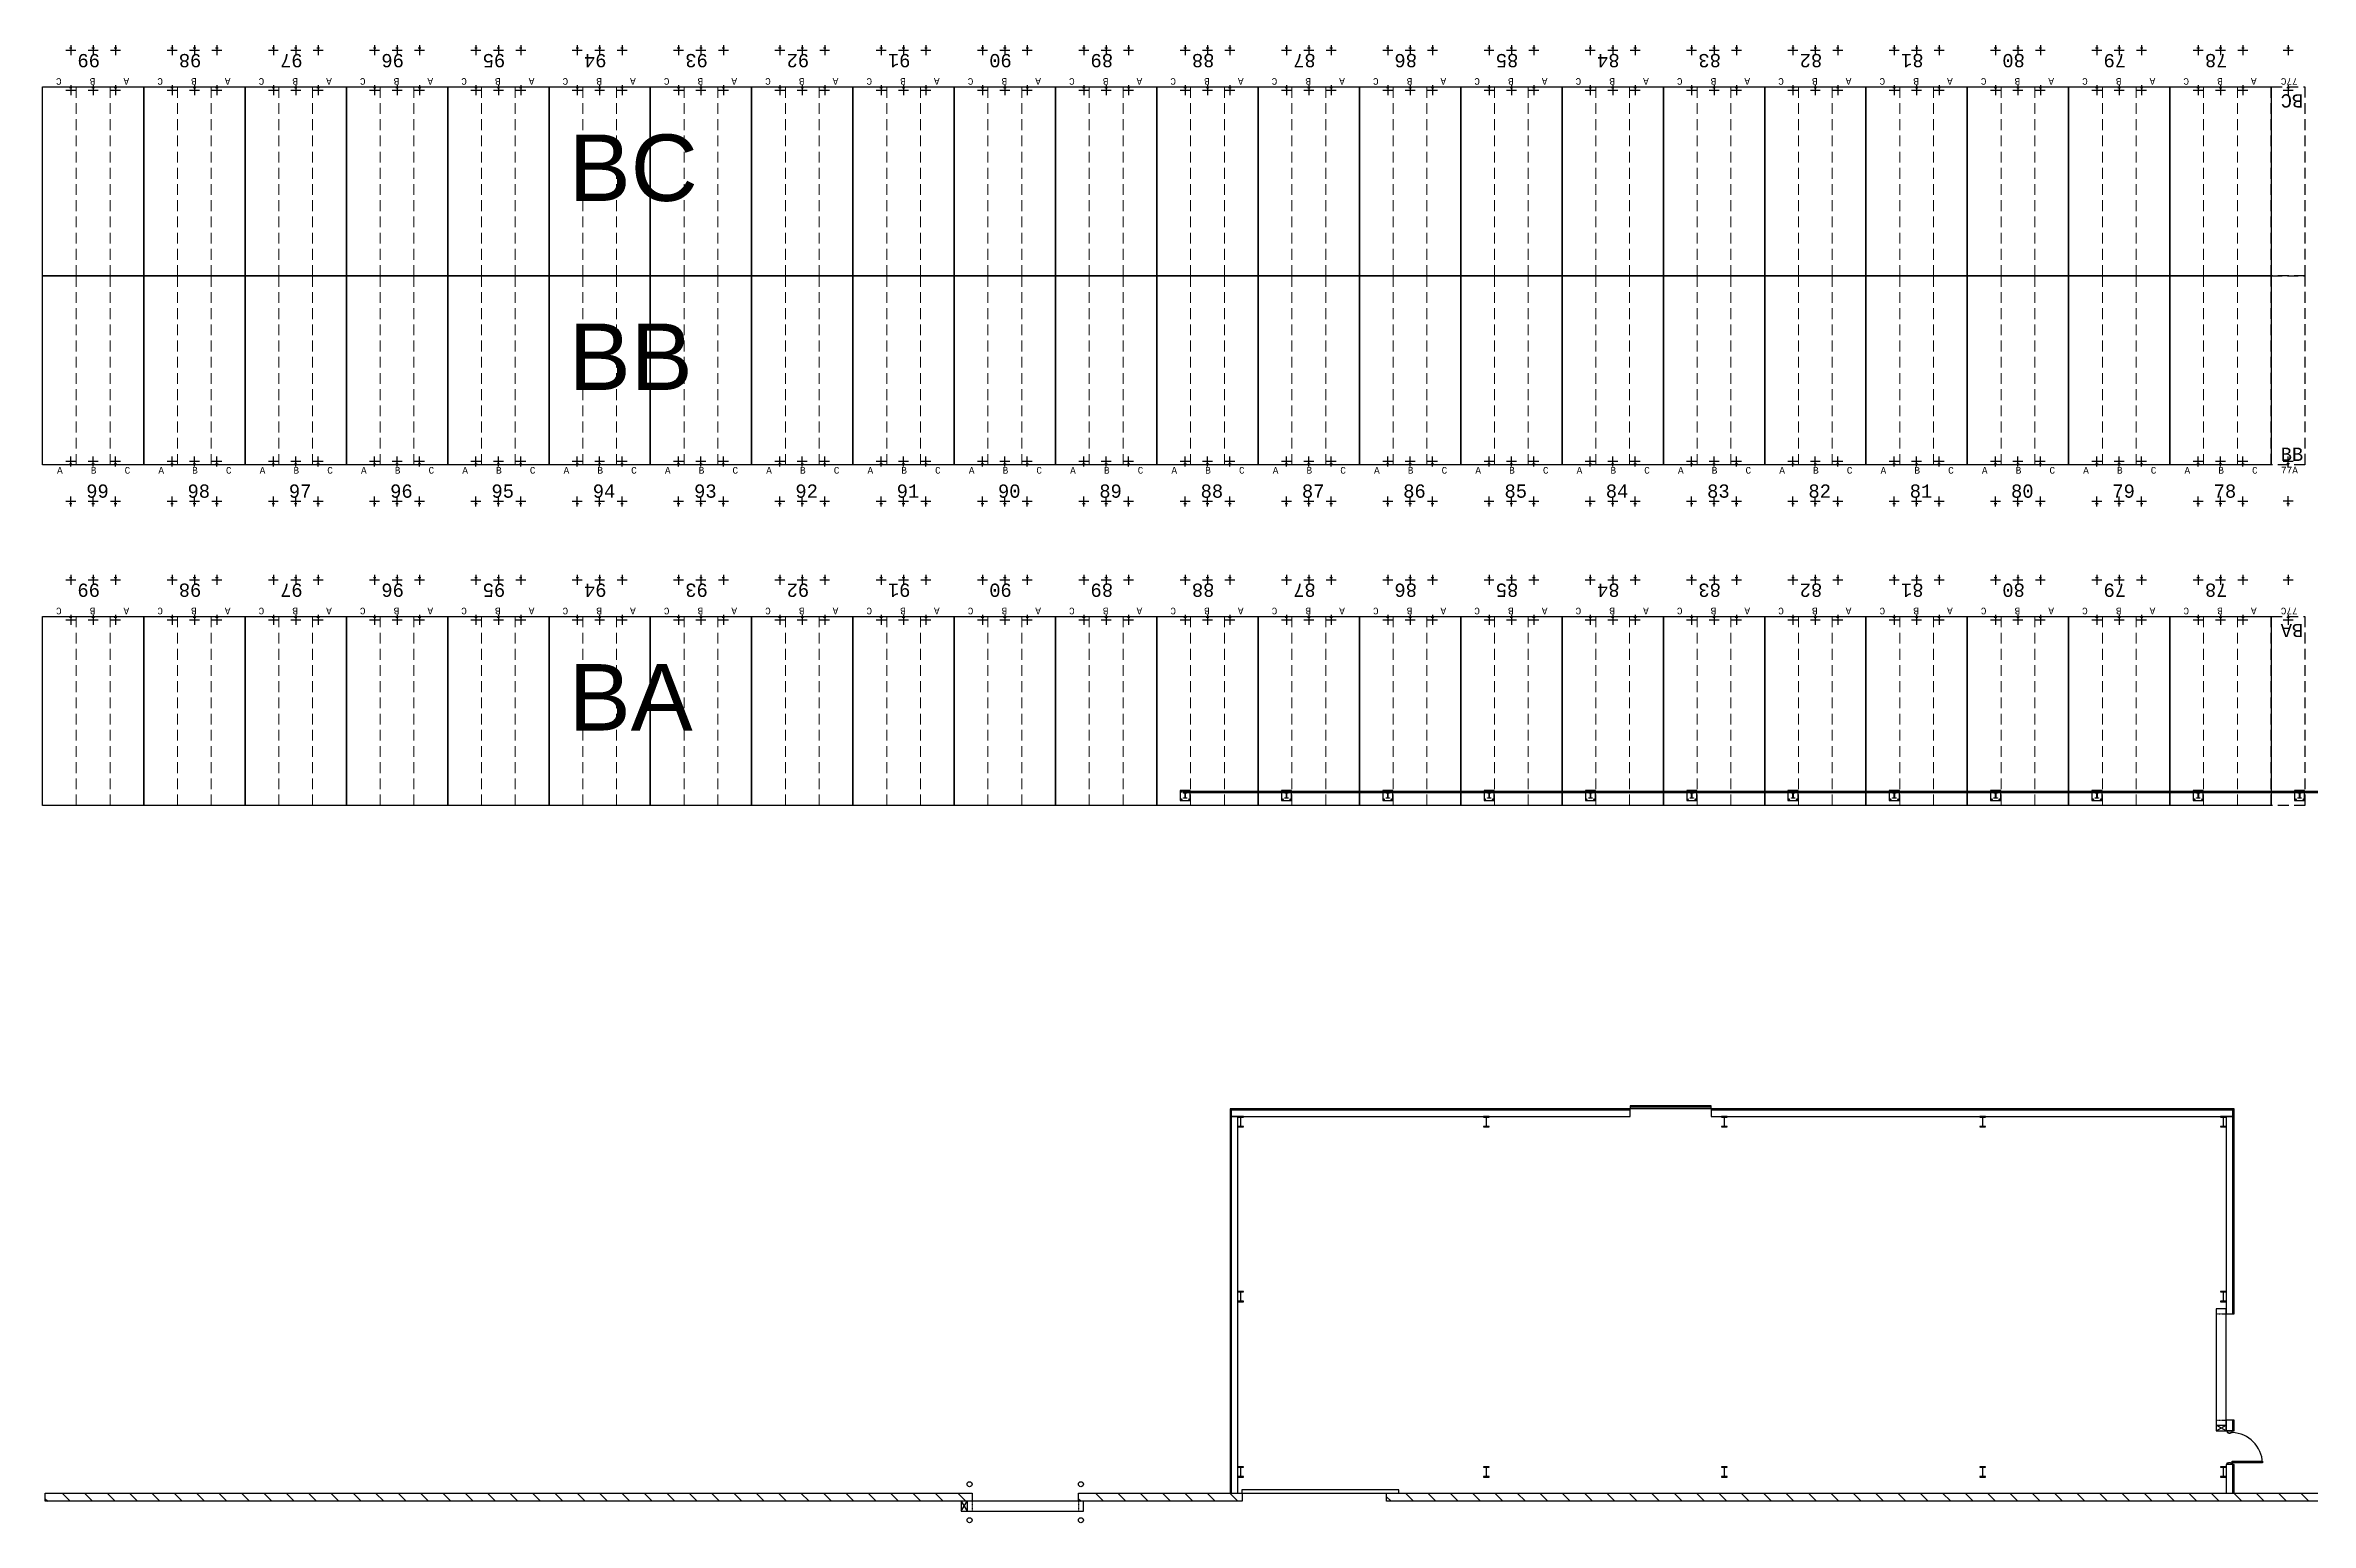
# Model space of a CAD drawing. Header units: inches. Extents: x -233729 to 737493, y -275239 to 196021.
# Drawn here: x 113867 to 182026, y -73331 to -28866 of the extents above; entities that cross this region are included whole.
import ezdxf

# ---------------------------------------------------------------- set-up
doc = ezdxf.new("R2010")
doc.units = ezdxf.units.IN
doc.header["$MEASUREMENT"] = 0
doc.linetypes.add('DASHED', pattern=[0.75, 0.5, -0.25])
for name, color, linetype in [('_FL_FAC_COLUMNS MAIN', 1, 'Continuous'), ('_FL_FAC_SAFETY', 2, 'Continuous'), ('_FL_FAC_WALLS', 252, 'Continuous'), ('Bin location transponder', 250, 'Continuous'), ('WF_numbers', 6, 'Continuous')]:
    doc.layers.add(name, color=color, linetype=linetype)
for name, color, linetype, lineweight in [('WF buffer', 1, 'DASHED', 30), ('WF transponder', 3, 'Continuous', 30), ('WF_bay', 5, 'Continuous', 30), ('WF_sketch_stock_areas', 30, 'Continuous', 30), ('WF_text', 252, 'Continuous', 30)]:
    doc.layers.add(name, color=color, linetype=linetype, lineweight=lineweight)
doc.styles.add('WF_txt', font='consola.ttf')
doc.styles.add('WF_txt_notes', font='arial.ttf')
pattern_1 = [(135, (830121.3684155941, -942425.7747630477), (-336.7596045400931, -336.7596045400933), [])]

# ---------------------------------------------------------------- blocks, each defined once
blk = doc.blocks.new('*U155')
at = {"color": 0}
for points in [[(1164.737522074677, 895.8059546615999), (1164.737522074677, 845.0059546616001), (250.337522074678, 845.0059546616002), (250.337522074678, 895.8059546616004)], [(1215.537522074678, 895.8059546615999), (1164.737522074677, 895.8059546615999), (1164.737522074677, 946.6059546615998), (1317.137522074677, 946.6059546615998), (1317.137522074677, 895.8059546615999), (1279.037522074677, 895.8059546615999), (1279.037522074677, 879.9309546615999), (1215.537522074678, 879.9309546615999)], [(1215.537522074677, -18.59404533840009), (1164.737522074677, -18.59404533840007), (1164.737522074677, -69.39404533840003), (1317.137522074677, -69.39404533840009), (1317.137522074677, -18.59404533840013), (1279.037522074677, -18.59404533840011), (1279.037522074677, -2.719045338400121), (1215.537522074677, -2.719045338400091)]]:
    blk.add_lwpolyline(points, close=True, dxfattribs=at)
blk.add_arc((1201.09813806807, 932.1665706549907), 951.4556444309696, 182.1901360048656, 267.8098639951266, dxfattribs=at)
blk = doc.blocks.new('FL_Building')
at = {"transparency": 33554687}
h = blk.add_hatch(dxfattribs=at)
h.set_pattern_fill('ANSI31', color=253, scale=149.9999999999999, angle=90)
h.set_pattern_definition(pattern_1)
h.paths.add_polyline_path([(2000766.826811433, -156724.2638294697), (2028650.426912546, -156724.2826195955), (2028650.426912546, -156965.582619667), (2000766.826811433, -156965.5638295412)])
h = blk.add_hatch(dxfattribs=at)
h.set_pattern_fill('ANSI31', color=253, scale=149.9999999999999, angle=90)
h.set_pattern_definition([(135, (861204.9685167075, -942425.7745933534), (-336.7596045400931, -336.7596045400933), [])])
h.paths.add_polyline_path([(2031850.426912606, -156724.2636600137), (2036776.169638574, -156724.2824500799), (2036776.169638514, -156965.5824500322), (2031850.426912547, -156965.5636601448)])
h = blk.add_hatch(dxfattribs=at)
h.set_pattern_fill('ANSI31', color=253, scale=149.9999999999999, angle=90)
h.set_pattern_definition(pattern_1)
h.paths.add_polyline_path([(2041124.232412279, -156724.2638295889), (2075868.276811361, -156724.2638295889), (2075868.276811481, -156965.5638297796), (2041124.232412279, -156965.5638296008)])
at = {"color": 0, "linetype": 'DASHED', "ltscale": 0.5}
for p, q in [((2066084.551811337, -151322.070397973), (2066384.551811457, -151322.0703980923)), ((2066084.551811397, -154522.0703978538), (2066384.551811457, -154522.0703979135)), ((2028650.426912427, -156965.6014094949), (2028650.426912546, -157265.6014094949)), ((2031850.426912606, -156965.6014094353), (2031850.426912487, -157265.6014094949))]:
    blk.add_line(p, q, dxfattribs=at)
at = {"color": 0}
for p, q in [((2066084.551811397, -154847.070397973), (2066384.551811397, -154672.0703979731)), ((2066384.551811516, -154847.0703981519), (2066084.551811397, -154672.0703979731)), ((2028325.426912546, -156965.6014094949), (2028500.426912546, -157265.6014093757)), ((2028325.426912546, -157265.6014096737), (2028500.426912486, -156965.6014094949))]:
    blk.add_line(p, q, dxfattribs=at)
for points in [[(2036418.901811361, -156724.2638295889), (2036450.651811421, -156724.2638295889), (2036450.651811481, -145154.5638296008), (2036418.90181148, -145154.5638296604)], [(2036450.651811481, -145154.5638296008), (2036450.651811362, -145186.3138296008), (2048452.151811361, -145186.3138297796), (2048452.151811361, -145154.5638296008)], [(2048452.151811361, -145059.3138296008), (2048452.15181154, -145091.0638296008), (2050890.551811457, -145091.0638294816), (2050890.551811457, -145059.313829422)], [(2048452.15181154, -145091.0638296008), (2048452.151811361, -145141.8638296127), (2050890.551811457, -145141.8638294935), (2050890.551811457, -145091.0638294816)], [(2050890.551811457, -145154.5638296008), (2050890.551811397, -145186.3138296008), (2066587.751811385, -145186.3138296008), (2066587.751811385, -145154.5638296008)], [(2066619.501811385, -145154.5638295412), (2066587.751811385, -145154.5638296008), (2066587.751811385, -151322.0703980327), (2066619.501811445, -151322.070397973)], [(2036450.651811362, -145186.3138296008), (2036450.651811362, -145389.5138295293), (2048452.15181154, -145389.5138295293), (2048452.151811361, -145186.3138297796)], [(2036450.651811421, -156724.2638295889), (2036647.501811385, -156724.2638295889), (2036647.501811505, -145389.5138295889), (2036450.651811362, -145389.5138295293)], [(2050890.551811397, -145186.3138296008), (2050890.551811516, -145389.5138295889), (2066587.751811385, -145389.5138295293), (2066587.751811385, -145186.3138296008)], [(2066587.751811385, -145389.5138295293), (2066384.551811397, -145389.5138295889), (2066384.551811457, -151322.0703980923), (2066587.751811385, -151322.0703980327)], [(2066587.751811385, -154522.070397973), (2066384.551811457, -154522.0703979135), (2066384.551811338, -154847.2166260481), (2066587.751811504, -154847.2166259885)], [(2066619.501811385, -154522.070397973), (2066587.751811385, -154522.070397973), (2066587.751811504, -154847.2166259885), (2066619.501811385, -154847.2166261077)], [(2066587.751811385, -155863.2166260481), (2066384.551811397, -155863.2166261077), (2066384.551811338, -156724.2638295889), (2066587.751811504, -156724.2638295889)], [(2066619.501811385, -155863.2166259289), (2066587.751811385, -155863.2166260481), (2066587.751811504, -156724.2638295889), (2066619.501811385, -156724.2638295889)]]:
    blk.add_lwpolyline(points, close=True)
for points in [[(2066384.551811397, -154672.0703979731), (2066384.551811457, -151172.0703979134), (2066084.551811397, -151172.0703979731), (2066084.551811397, -154672.0703979731)], [(2000766.826811433, -156724.2638294697), (2028650.426912546, -156724.2826195955), (2028650.426912546, -156965.582619667), (2000766.826811433, -156965.5638295412)], [(2031850.426912606, -156724.2636600137), (2036776.169638574, -156724.2824500799), (2036776.169638514, -156965.5824500322), (2031850.426912547, -156965.5636601448)], [(2036766.228775501, -156716.5586413145), (2041488.193050146, -156716.5586411953), (2041488.193050087, -156616.5586412549), (2036766.228775501, -156616.5586413145)], [(2041124.232412279, -156724.2638295889), (2075868.276811361, -156724.2638295889), (2075868.276811481, -156965.5638297796), (2041124.232412279, -156965.5638296008)], [(2028500.426912546, -157265.6014093757), (2032000.426912427, -157265.6014094949), (2032000.426912606, -156965.6014094949), (2028500.426912486, -156965.6014094949)]]:
    blk.add_lwpolyline(points, close=True, dxfattribs=at)
for points in [[(2066084.551811397, -154672.0703979731), (2066084.551811397, -154847.070397973), (2066384.551811516, -154847.0703981519), (2066384.551811397, -154672.0703979731)], [(2028500.426912486, -156965.6014094949), (2028325.426912546, -156965.6014094949), (2028325.426912546, -157265.6014096737), (2028500.426912546, -157265.6014093757)]]:
    blk.add_lwpolyline(points, dxfattribs=at)
for centre in [(2028575.426912546, -156452.4014096856), (2031925.426912427, -156452.4014095068), (2028575.820257902, -157535.6014094949), (2031925.426912486, -157535.6014095545)]:
    blk.add_circle(centre, 74.99999999999996, dxfattribs=at)
at = {"layer": '_FL_FAC_COLUMNS MAIN'}
for p, q in [((2036818.951811373, -145389.5138295889), (2036647.501811505, -145389.5138295889)), ((2036647.501811505, -145389.5138295889), (2036647.501811385, -145402.5808263421)), ((2036647.501811385, -145402.5808263421), (2036716.012003064, -145402.5808262825)), ((2036716.012003005, -145687.5968328714), (2036647.501811505, -145687.5968328714)), ((2036647.501811505, -145687.5968328714), (2036647.501811445, -145700.6638295054)), ((2036647.501811445, -145700.6638295054), (2036818.951811433, -145700.663829565)), ((2036728.712002993, -145415.2808261514), (2036728.712002993, -145674.8968330026)), ((2036737.741619826, -145674.8968328833), (2036737.741619945, -145415.2808263302)), ((2036750.441619873, -145402.5808263421), (2036818.951811433, -145402.5808262825)), ((2036818.951811373, -145687.5968326926), (2036750.441619814, -145687.5968328714)), ((2036818.951811433, -145402.5808262825), (2036818.951811373, -145389.5138295889)), ((2036818.951811433, -145700.663829565), (2036818.951811373, -145687.5968326926)), ((2044210.351811409, -145389.5138297677), (2044038.901811362, -145389.5138295889)), ((2044038.901811362, -145389.5138295889), (2044038.901811362, -145402.5808262825)), ((2044038.901811362, -145402.5808262825), (2044107.412002981, -145402.5808263421)), ((2044107.41200304, -145687.5968327522), (2044038.901811362, -145687.5968328714)), ((2044038.901811362, -145687.5968328714), (2044038.901811362, -145700.6638296246)), ((2044038.901811362, -145700.6638296246), (2044210.351811409, -145700.663829565)), ((2044120.112002969, -145415.2808263302), (2044120.112002969, -145674.8968327045)), ((2044129.141619801, -145674.8968328833), (2044129.141619801, -145415.2808262706)), ((2044141.84161985, -145402.5808264613), (2044210.351811409, -145402.5808263421)), ((2044210.351811409, -145687.5968328714), (2044141.84161985, -145687.5968328714)), ((2044210.351811409, -145402.5808263421), (2044210.351811409, -145389.5138297677)), ((2044210.351811409, -145700.663829565), (2044210.351811409, -145687.5968328714)), ((2051373.151811361, -145389.5138295889), (2051201.701811373, -145389.5138296485)), ((2051201.701811373, -145389.5138296485), (2051201.701811373, -145402.5808263421)), ((2051201.701811373, -145402.5808263421), (2051270.212003112, -145402.5808262825)), ((2051270.212002993, -145687.5968328714), (2051201.701811373, -145687.5968328714)), ((2051201.701811373, -145687.5968328714), (2051201.701811552, -145700.663829565)), ((2051201.701811552, -145700.663829565), (2051373.151811361, -145700.663829565)), ((2051282.912002981, -145415.2808263302), (2051282.912002981, -145674.8968328833)), ((2051291.941619873, -145674.8968328833), (2051291.941619933, -145415.2808263302)), ((2051304.641619802, -145402.5808262825), (2051373.15181154, -145402.5808262825)), ((2051373.151811361, -145687.5968326926), (2051304.641619802, -145687.5968328714)), ((2051373.15181154, -145402.5808262825), (2051373.151811361, -145389.5138295889)), ((2051373.151811361, -145700.663829565), (2051373.151811361, -145687.5968326926)), ((2059145.551811516, -145389.5138294697), (2058974.101811409, -145389.5138295889)), ((2058974.101811409, -145389.5138295889), (2058974.101811409, -145402.5808262825)), ((2058974.101811409, -145402.5808262825), (2059042.612002969, -145402.5808263421)), ((2059042.612002969, -145687.5968328714), (2058974.101811469, -145687.596832931)), ((2058974.101811469, -145687.596832931), (2058974.101811409, -145700.663829565)), ((2058974.101811409, -145700.663829565), (2059145.551811397, -145700.6638296246)), ((2059055.312003017, -145415.2808263302), (2059055.312003017, -145674.8968328833)), ((2059064.341619849, -145674.8968328238), (2059064.34161979, -145415.2808263302)), ((2059077.041619778, -145402.5808261633), (2059145.551811397, -145402.5808262825)), ((2059145.551811457, -145687.5968328714), (2059077.041619778, -145687.5968326926)), ((2059145.551811397, -145402.5808262825), (2059145.551811516, -145389.5138294697)), ((2059145.551811397, -145700.6638296246), (2059145.551811457, -145687.5968328714)), ((2066384.551811397, -145389.5138295889), (2066213.101811409, -145389.5138295889)), ((2066213.101811409, -145389.5138295889), (2066213.101811409, -145402.5808263421)), ((2066213.101811409, -145402.5808263421), (2066281.612002969, -145402.5808261633)), ((2066281.612002969, -145687.5968328714), (2066213.101811528, -145687.5968328714)), ((2066213.101811528, -145687.5968328714), (2066213.101811409, -145700.6638294458)), ((2066213.101811409, -145700.6638294458), (2066384.551811457, -145700.6638296842)), ((2066294.312002957, -145415.2808263302), (2066294.312003017, -145674.8968328833)), ((2066303.341619849, -145674.8968328833), (2066303.34161979, -145415.2808263302)), ((2066316.041619778, -145402.5808262825), (2066384.551811457, -145402.5808262825)), ((2066384.551811457, -145687.5968326926), (2066316.041619778, -145687.5968328714)), ((2066384.551811457, -145402.5808262825), (2066384.551811397, -145389.5138295889)), ((2066384.551811457, -145700.6638296842), (2066384.551811457, -145687.5968326926)), ((2036818.951811433, -150647.3138296008), (2036647.501811385, -150647.313829422)), ((2036647.501811385, -150647.313829422), (2036647.501811385, -150660.3808262944)), ((2036647.501811385, -150660.3808262944), (2036716.012003005, -150660.380826354)), ((2036716.012002945, -150945.3968328833), (2036647.501811385, -150945.3968328237)), ((2036647.501811385, -150945.3968328237), (2036647.501811505, -150958.4638296366)), ((2036647.501811505, -150958.4638296366), (2036818.951811373, -150958.463829577)), ((2036728.712002993, -150673.0808263421), (2036728.712002993, -150932.6968328953)), ((2036737.741619885, -150932.6968327165), (2036737.741619826, -150673.0808262825)), ((2036750.441619873, -150660.3808262944), (2036818.951811373, -150660.3808262944)), ((2036818.951811433, -150945.3968328833), (2036750.441619873, -150945.3968329429)), ((2036818.951811373, -150660.3808262944), (2036818.951811433, -150647.3138296008)), ((2036818.951811373, -150958.463829577), (2036818.951811433, -150945.3968328833)), ((2066384.551811397, -150647.3138295412), (2066213.101811409, -150647.3138295412)), ((2066213.101811409, -150647.3138295412), (2066213.101811409, -150660.3808262944)), ((2066213.101811409, -150660.3808262944), (2066281.612002969, -150660.380826354)), ((2066281.612002969, -150945.3968328833), (2066213.101811528, -150945.3968329429)), ((2066213.101811528, -150945.3968329429), (2066213.101811409, -150958.463829577)), ((2066213.101811409, -150958.463829577), (2066384.551811457, -150958.4638296366)), ((2066294.312002957, -150673.0808262825), (2066294.312003017, -150932.6968328953)), ((2066303.34161979, -150932.6968328356), (2066303.341619849, -150673.0808262825)), ((2066316.041619778, -150660.3808262944), (2066384.551811457, -150660.3808262944)), ((2066384.551811457, -150945.3968328833), (2066316.041619778, -150945.3968328833)), ((2066384.551811457, -150660.3808262944), (2066384.551811397, -150647.3138295412)), ((2066384.551811457, -150958.4638296366), (2066384.551811457, -150945.3968328833)), ((2036818.951811373, -155924.1638296246), (2036647.501811385, -155924.163829565)), ((2036647.501811385, -155924.163829565), (2036647.501811505, -155937.2308263778)), ((2036647.501811505, -155937.2308263778), (2036716.012003064, -155937.2308263182)), ((2036728.712003052, -155949.9308263063), (2036728.712002993, -156209.5468326807)), ((2036737.741619826, -156209.5468329191), (2036737.741619945, -155949.9308261871)), ((2036750.441619814, -155937.2308263182), (2036818.951811433, -155937.2308263182)), ((2036818.951811433, -155937.2308263182), (2036818.951811373, -155924.1638296246)), ((2044210.351811409, -155924.163829565), (2044038.90181154, -155924.163829565)), ((2044038.90181154, -155924.163829565), (2044038.901811362, -155937.230826199)), ((2044038.901811362, -155937.230826199), (2044107.412002981, -155937.2308263182)), ((2044120.112002969, -155949.9308263659), (2044120.112002969, -156209.5468328595)), ((2044129.141619801, -156209.5468328595), (2044129.141619921, -155949.9308263063)), ((2044141.841619909, -155937.2308261395), (2044210.351811468, -155937.2308264971)), ((2044210.351811468, -155937.2308264971), (2044210.351811409, -155924.163829565)), ((2051373.151811361, -155924.1638296246), (2051201.701811433, -155924.163829565)), ((2051201.701811433, -155924.163829565), (2051201.701811373, -155937.2308263182)), ((2051201.701811373, -155937.2308263182), (2051270.212002993, -155937.2308263182)), ((2051282.91200304, -155949.9308263063), (2051282.912002981, -156209.5468328595)), ((2051291.941619873, -156209.5468329191), (2051291.941619873, -155949.9308261275)), ((2051304.641619802, -155937.2308263182), (2051373.151811361, -155937.2308263182)), ((2051373.151811361, -155937.2308263182), (2051373.151811361, -155924.1638296246)), ((2059145.551811516, -155924.163829565), (2058974.101811409, -155924.163829565)), ((2058974.101811409, -155924.163829565), (2058974.101811409, -155937.2308263182)), ((2058974.101811409, -155937.2308263182), (2059042.612002969, -155937.2308261395)), ((2059055.312002957, -155949.9308263063), (2059055.312003017, -156209.5468329191)), ((2059064.34161979, -156209.5468328595), (2059064.34161979, -155949.9308263063)), ((2059077.041619957, -155937.2308263182), (2059145.551811457, -155937.2308261395)), ((2059145.551811457, -155937.2308261395), (2059145.551811516, -155924.163829565)), ((2066384.551811397, -155924.1638296246), (2066213.101811528, -155924.163829565)), ((2066213.101811528, -155924.163829565), (2066213.101811409, -155937.2308263182)), ((2066213.101811409, -155937.2308263182), (2066281.612002969, -155937.2308263182)), ((2066294.312003017, -155949.9308263063), (2066294.312003017, -156209.5468327999)), ((2066303.34161979, -156209.5468329191), (2066303.341619849, -155949.9308261871)), ((2066316.041619778, -155937.2308263182), (2066384.551811457, -155937.2308263182)), ((2066384.551811457, -155937.2308263182), (2066384.551811397, -155924.1638296246)), ((2036716.012003005, -156222.2468328476), (2036647.501811385, -156222.2468328476)), ((2036647.501811385, -156222.2468328476), (2036647.501811385, -156235.3138296008)), ((2036647.501811385, -156235.3138296008), (2036818.951811373, -156235.313829422)), ((2036818.951811433, -156222.2468328476), (2036750.441619873, -156222.2468329072)), ((2036818.951811373, -156235.313829422), (2036818.951811433, -156222.2468328476)), ((2044107.41200304, -156222.2468328476), (2044038.901811421, -156222.2468328476)), ((2044038.901811421, -156222.2468328476), (2044038.901811362, -156235.3138295412)), ((2044038.901811362, -156235.3138295412), (2044210.351811409, -156235.3138296008)), ((2044210.351811409, -156222.246832788), (2044141.84161979, -156222.2468328476)), ((2044210.351811409, -156235.3138296008), (2044210.351811409, -156222.246832788)), ((2051270.212002993, -156222.2468328476), (2051201.701811373, -156222.2468329072)), ((2051201.701811373, -156222.2468329072), (2051201.701811433, -156235.3138296008)), ((2051201.701811433, -156235.3138296008), (2051373.151811361, -156235.313829422)), ((2051373.15181154, -156222.2468328476), (2051304.641619802, -156222.2468328476)), ((2051373.151811361, -156235.313829422), (2051373.15181154, -156222.2468328476)), ((2059042.612002969, -156222.2468329072), (2058974.101811409, -156222.2468328476)), ((2058974.101811409, -156222.2468328476), (2058974.101811409, -156235.313829422)), ((2058974.101811409, -156235.313829422), (2059145.551811397, -156235.3138296604)), ((2059145.551811397, -156222.2468328476), (2059077.041619778, -156222.2468328476)), ((2059145.551811397, -156235.3138296604), (2059145.551811397, -156222.2468328476)), ((2066281.612002969, -156222.2468328476), (2066213.101811409, -156222.2468329072)), ((2066213.101811409, -156222.2468329072), (2066213.101811409, -156235.3138296008)), ((2066213.101811409, -156235.3138296008), (2066384.551811457, -156235.313829422)), ((2066384.551811338, -156222.2468327284), (2066316.041619778, -156222.2468328476)), ((2066384.551811457, -156235.313829422), (2066384.551811338, -156222.2468327284))]:
    blk.add_line(p, q, dxfattribs=at)
for centre, start, end in [((2036716.012003005, -145415.2808263302), 0, 90), ((2036716.012002945, -145674.8968328833), 270, 0), ((2036750.441619814, -145415.2808263302), 90, 180), ((2036750.441619873, -145674.8968328238), 180, 270), ((2044107.41200304, -145415.2808262706), 0, 90), ((2044107.412002981, -145674.8968328833), 270, 0), ((2044141.84161979, -145415.2808263302), 90, 180), ((2044141.84161985, -145674.8968328833), 180, 270), ((2051270.212002993, -145415.2808263302), 0, 90), ((2051270.212002993, -145674.8968328833), 270, 0), ((2051304.641619802, -145415.2808263302), 90, 180), ((2051304.641619861, -145674.8968327641), 180, 270), ((2059042.612002969, -145415.2808263302), 0, 90), ((2059042.612002969, -145674.8968328238), 270, 0), ((2059077.041619778, -145415.2808262706), 90, 180), ((2059077.041619778, -145674.8968328238), 180, 270), ((2066281.612002969, -145415.2808263302), 0, 90), ((2066281.612002969, -145674.8968328833), 270, 0), ((2066316.041619778, -145415.2808263302), 90, 180), ((2066316.041619778, -145674.8968327045), 180, 270), ((2036716.012003064, -150673.0808264017), 0, 90), ((2036716.012002945, -150932.6968328356), 270, 0), ((2036750.441619873, -150673.0808262825), 90, 180), ((2036750.441619814, -150932.6968328953), 180, 270), ((2066281.612002969, -150673.0808263421), 0, 90), ((2066281.612002969, -150932.6968328356), 270, 0), ((2066316.041619897, -150673.0808262825), 90, 180), ((2066316.041619778, -150932.6968328953), 180, 270), ((2036716.012003064, -155949.9308263063), 0, 90), ((2036750.441619873, -155949.9308264851), 90, 180), ((2044107.412002981, -155949.9308263063), 0, 90), ((2044141.84161985, -155949.9308263063), 90, 180), ((2051270.212002993, -155949.9308263063), 0, 90), ((2051304.641619861, -155949.9308264255), 90, 180), ((2059042.612002969, -155949.9308263063), 0, 90), ((2059077.041619778, -155949.9308263063), 90, 180), ((2066281.612002969, -155949.9308263063), 0, 90), ((2066316.041619897, -155949.9308264851), 90, 180), ((2036716.012003005, -156209.5468328595), 270, 0), ((2036750.441619873, -156209.5468328595), 180, 270), ((2044107.412002981, -156209.5468326807), 270, 0), ((2044141.84161985, -156209.5468329191), 180, 270), ((2051270.212002993, -156209.5468328595), 270, 0), ((2051304.641619921, -156209.5468328595), 180, 270), ((2059042.612002969, -156209.5468328595), 270, 0), ((2059077.041619778, -156209.5468327403), 180, 270), ((2066281.612002969, -156209.5468327403), 270, 0), ((2066316.041619778, -156209.5468328595), 180, 270)]:
    blk.add_arc(centre, 12.69999999999999, start, end, dxfattribs=at)
at = {"color": 0, "rotation": 179.9999999999999}
blk.add_blockref('*U155', (2067727.089333475, -154916.610671401), dxfattribs=at)
blk = doc.blocks.new('A$C667968a6')
at = {"layer": '_FL_FAC_WALLS', "linetype": 'Continuous', "lineweight": -3}
blk.add_blockref('FL_Building', (-2249813.746555567, 156686.1638379097), dxfattribs=at)
blk = doc.blocks.new('Ext. Safety Rail_Top')
at = {"color": 0}
for points in [[(-115671.5999999996, 0), (-115671.5999999996, 304.800000000745), (-115976.4000000004, 304.800000000745), (-115976.4000000004, 0)], [(51.00000000186264, 279.8999999985099), (51.00000000186264, 228.8999999985099), (-115874.9999999981, 228.8999999985099), (-115874.9999999981, 279.8999999985099)], [(-112623.5999999996, 0), (-112623.5999999996, 304.800000000745), (-112928.4000000003, 304.800000000745), (-112928.4000000003, 0)], [(-109575.5999999996, 0), (-109575.5999999996, 304.800000000745), (-109880.4000000003, 304.800000000745), (-109880.4000000003, 0)], [(-106527.5999999996, 0), (-106527.5999999996, 304.800000000745), (-106832.4000000004, 304.800000000745), (-106832.4000000004, 0)], [(-103479.5999999996, 0), (-103479.5999999996, 304.800000000745), (-103784.4000000004, 304.800000000745), (-103784.4000000004, 0)], [(-100431.5999999996, 0), (-100431.5999999996, 304.800000000745), (-100736.4000000004, 304.800000000745), (-100736.4000000004, 0)], [(-97383.59999999963, 0), (-97383.59999999963, 304.800000000745), (-97688.40000000037, 304.800000000745), (-97688.40000000037, 0)], [(-94335.59999999963, 0), (-94335.59999999963, 304.800000000745), (-94640.40000000037, 304.800000000745), (-94640.40000000037, 0)], [(-91287.59999999963, 0), (-91287.59999999963, 304.800000000745), (-91592.40000000037, 304.800000000745), (-91592.40000000037, 0)], [(-88239.59999999963, 0), (-88239.59999999963, 304.800000000745), (-88544.40000000037, 304.800000000745), (-88544.40000000037, 0)], [(-85191.59999999963, 0), (-85191.59999999963, 304.800000000745), (-85496.40000000037, 304.800000000745), (-85496.40000000037, 0)], [(-82143.59999999963, 0), (-82143.59999999963, 304.800000000745), (-82448.40000000037, 304.800000000745), (-82448.40000000037, 0)]]:
    blk.add_lwpolyline(points, close=True, dxfattribs=at)
for points in [[(-115874.9999999981, 83.01000000163913), (-115832.9199999962, 83.01000000163913, 0.4142135623730951), (-115826.9199999962, 89.01000000163911), (-115826.9199999962, 215.7899999991059, 0.4142135623730951), (-115832.9199999962, 221.7899999991059), (-115874.9999999981, 221.7899999991059), (-115874.9999999981, 228.8999999985099), (-115772.9999999981, 228.8999999985099), (-115772.9999999981, 221.7899999991059), (-115815.0799999963, 221.7899999991059, 0.4142135623730951), (-115821.0799999963, 215.7899999991059), (-115821.0799999963, 89.01000000163911, 0.4142135623730951), (-115815.0799999963, 83.01000000163913), (-115772.9999999981, 83.01000000163913), (-115772.9999999981, 75.89999999850987), (-115874.9999999981, 75.89999999850987)], [(-112826.9999999981, 83.01000000163913), (-112784.9199999962, 83.01000000163913, 0.4142135623730951), (-112778.9199999962, 89.01000000163911), (-112778.9199999962, 215.7899999991059, 0.4142135623730951), (-112784.9199999962, 221.7899999991059), (-112826.9999999981, 221.7899999991059), (-112826.9999999981, 228.8999999985099), (-112724.9999999981, 228.8999999985099), (-112724.9999999981, 221.7899999991059), (-112767.0799999963, 221.7899999991059, 0.4142135623730951), (-112773.0799999963, 215.7899999991059), (-112773.0799999963, 89.01000000163911, 0.4142135623730951), (-112767.0799999963, 83.01000000163913), (-112724.9999999981, 83.01000000163913), (-112724.9999999981, 75.89999999850987), (-112826.9999999981, 75.89999999850987)], [(-109778.9999999981, 83.01000000163913), (-109736.9199999962, 83.01000000163913, 0.4142135623730951), (-109730.9199999962, 89.01000000163911), (-109730.9199999962, 215.7899999991059, 0.4142135623730951), (-109736.9199999962, 221.7899999991059), (-109778.9999999981, 221.7899999991059), (-109778.9999999981, 228.8999999985099), (-109676.9999999981, 228.8999999985099), (-109676.9999999981, 221.7899999991059), (-109719.0799999963, 221.7899999991059, 0.4142135623730951), (-109725.0799999963, 215.7899999991059), (-109725.0799999963, 89.01000000163911, 0.4142135623730951), (-109719.0799999963, 83.01000000163913), (-109676.9999999981, 83.01000000163913), (-109676.9999999981, 75.89999999850987), (-109778.9999999981, 75.89999999850987)], [(-106730.9999999981, 83.01000000163913), (-106688.9199999962, 83.01000000163913, 0.4142135623730951), (-106682.9199999962, 89.01000000163911), (-106682.9199999962, 215.7899999991059, 0.4142135623730951), (-106688.9199999962, 221.7899999991059), (-106730.9999999981, 221.7899999991059), (-106730.9999999981, 228.8999999985099), (-106628.9999999981, 228.8999999985099), (-106628.9999999981, 221.7899999991059), (-106671.0799999963, 221.7899999991059, 0.4142135623730951), (-106677.0799999963, 215.7899999991059), (-106677.0799999963, 89.01000000163911, 0.4142135623730951), (-106671.0799999963, 83.01000000163913), (-106628.9999999981, 83.01000000163913), (-106628.9999999981, 75.89999999850987), (-106730.9999999981, 75.89999999850987)], [(-103682.9999999981, 83.01000000163913), (-103640.9199999962, 83.01000000163913, 0.4142135623730951), (-103634.9199999962, 89.01000000163911), (-103634.9199999962, 215.7899999991059, 0.4142135623730951), (-103640.9199999962, 221.7899999991059), (-103682.9999999981, 221.7899999991059), (-103682.9999999981, 228.8999999985099), (-103580.9999999981, 228.8999999985099), (-103580.9999999981, 221.7899999991059), (-103623.0799999963, 221.7899999991059, 0.4142135623730951), (-103629.0799999963, 215.7899999991059), (-103629.0799999963, 89.01000000163911, 0.4142135623730951), (-103623.0799999963, 83.01000000163913), (-103580.9999999981, 83.01000000163913), (-103580.9999999981, 75.89999999850987), (-103682.9999999981, 75.89999999850987)], [(-100634.9999999981, 83.01000000163913), (-100592.9199999962, 83.01000000163913, 0.4142135623730951), (-100586.9199999962, 89.01000000163911), (-100586.9199999962, 215.7899999991059, 0.4142135623730951), (-100592.9199999962, 221.7899999991059), (-100634.9999999981, 221.7899999991059), (-100634.9999999981, 228.8999999985099), (-100532.9999999981, 228.8999999985099), (-100532.9999999981, 221.7899999991059), (-100575.0799999963, 221.7899999991059, 0.4142135623730951), (-100581.0799999963, 215.7899999991059), (-100581.0799999963, 89.01000000163911, 0.4142135623730951), (-100575.0799999963, 83.01000000163913), (-100532.9999999981, 83.01000000163913), (-100532.9999999981, 75.89999999850987), (-100634.9999999981, 75.89999999850987)], [(-97586.99999999814, 83.01000000163913), (-97544.91999999619, 83.01000000163913, 0.4142135623730951), (-97538.91999999619, 89.01000000163911), (-97538.91999999619, 215.7899999991059, 0.4142135623730951), (-97544.91999999619, 221.7899999991059), (-97586.99999999814, 221.7899999991059), (-97586.99999999814, 228.8999999985099), (-97484.99999999812, 228.8999999985099), (-97484.99999999812, 221.7899999991059), (-97527.07999999636, 221.7899999991059, 0.4142135623730951), (-97533.07999999633, 215.7899999991059), (-97533.07999999633, 89.01000000163911, 0.4142135623730951), (-97527.07999999636, 83.01000000163913), (-97484.99999999812, 83.01000000163913), (-97484.99999999812, 75.89999999850987), (-97586.99999999814, 75.89999999850987)], [(-94538.99999999814, 83.01000000163913), (-94496.91999999619, 83.01000000163913, 0.4142135623730951), (-94490.91999999619, 89.01000000163911), (-94490.91999999619, 215.7899999991059, 0.4142135623730951), (-94496.91999999619, 221.7899999991059), (-94538.99999999814, 221.7899999991059), (-94538.99999999814, 228.8999999985099), (-94436.99999999817, 228.8999999985099), (-94436.99999999817, 221.7899999991059), (-94479.07999999636, 221.7899999991059, 0.4142135623730951), (-94485.07999999636, 215.7899999991059), (-94485.07999999636, 89.01000000163911, 0.4142135623730951), (-94479.07999999636, 83.01000000163913), (-94436.99999999817, 83.01000000163913), (-94436.99999999817, 75.89999999850987), (-94538.99999999814, 75.89999999850987)], [(-91490.99999999814, 83.01000000163913), (-91448.91999999619, 83.01000000163913, 0.4142135623730951), (-91442.91999999619, 89.01000000163911), (-91442.91999999619, 215.7899999991059, 0.4142135623730951), (-91448.91999999619, 221.7899999991059), (-91490.99999999814, 221.7899999991059), (-91490.99999999814, 228.8999999985099), (-91388.99999999814, 228.8999999985099), (-91388.99999999814, 221.7899999991059), (-91431.07999999636, 221.7899999991059, 0.4142135623730951), (-91437.07999999636, 215.7899999991059), (-91437.07999999636, 89.01000000163911, 0.4142135623730951), (-91431.07999999636, 83.01000000163913), (-91388.99999999814, 83.01000000163913), (-91388.99999999814, 75.89999999850987), (-91490.99999999814, 75.89999999850987)], [(-88442.99999999812, 83.01000000163913), (-88400.91999999619, 83.01000000163913, 0.4142135623730951), (-88394.91999999619, 89.01000000163911), (-88394.91999999619, 215.7899999991059, 0.4142135623730951), (-88400.91999999619, 221.7899999991059), (-88442.99999999812, 221.7899999991059), (-88442.99999999812, 228.8999999985099), (-88340.99999999814, 228.8999999985099), (-88340.99999999814, 221.7899999991059), (-88383.07999999635, 221.7899999991059, 0.4142135623730951), (-88389.07999999635, 215.7899999991059), (-88389.07999999635, 89.01000000163911, 0.4142135623730951), (-88383.07999999635, 83.01000000163913), (-88340.99999999814, 83.01000000163913), (-88340.99999999814, 75.89999999850987), (-88442.99999999812, 75.89999999850987)], [(-85394.99999999812, 83.01000000163913), (-85352.91999999619, 83.01000000163913, 0.4142135623730951), (-85346.91999999619, 89.01000000163911), (-85346.91999999619, 215.7899999991059, 0.4142135623730951), (-85352.91999999619, 221.7899999991059), (-85394.99999999812, 221.7899999991059), (-85394.99999999812, 228.8999999985099), (-85292.99999999814, 228.8999999985099), (-85292.99999999814, 221.7899999991059), (-85335.07999999635, 221.7899999991059, 0.4142135623730951), (-85341.07999999635, 215.7899999991059), (-85341.07999999635, 89.01000000163911, 0.4142135623730951), (-85335.07999999635, 83.01000000163913), (-85292.99999999814, 83.01000000163913), (-85292.99999999814, 75.89999999850987), (-85394.99999999812, 75.89999999850987)], [(-82346.99999999812, 83.01000000163913), (-82304.91999999619, 83.01000000163913, 0.4142135623730951), (-82298.91999999621, 89.01000000163911), (-82298.91999999621, 215.7899999991059, 0.4142135623730951), (-82304.91999999619, 221.7899999991059), (-82346.99999999812, 221.7899999991059), (-82346.99999999812, 228.8999999985099), (-82244.99999999814, 228.8999999985099), (-82244.99999999814, 221.7899999991059), (-82287.07999999635, 221.7899999991059, 0.4142135623730951), (-82293.07999999635, 215.7899999991059), (-82293.07999999635, 89.01000000163911, 0.4142135623730951), (-82287.07999999635, 83.01000000163913), (-82244.99999999814, 83.01000000163913), (-82244.99999999814, 75.89999999850987), (-82346.99999999812, 75.89999999850987)]]:
    blk.add_lwpolyline(points, format="xyb", close=True, dxfattribs=at)
for centre in [(-115938.2999999989, 266.6999999955296), (-115938.2999999989, 38.10000000149012), (-115709.7000000048, 266.6999999955296), (-115709.7000000048, 38.10000000149012), (-112890.2999999989, 266.6999999955296), (-112890.2999999989, 38.10000000149012), (-112661.7000000048, 266.6999999955296), (-112661.7000000048, 38.10000000149012), (-109842.2999999989, 266.6999999955296), (-109842.2999999989, 38.10000000149012), (-109613.7000000048, 266.6999999955296), (-109613.7000000048, 38.10000000149012), (-106794.2999999988, 266.6999999955296), (-106794.2999999988, 38.10000000149012), (-106565.7000000048, 266.6999999955296), (-106565.7000000048, 38.10000000149012), (-103746.2999999989, 266.6999999955296), (-103746.2999999989, 38.10000000149012), (-103517.7000000048, 266.6999999955296), (-103517.7000000048, 38.10000000149012), (-100698.2999999989, 266.6999999955296), (-100698.2999999989, 38.10000000149012), (-100469.7000000048, 266.6999999955296), (-100469.7000000048, 38.10000000149012), (-97650.29999999887, 266.6999999955296), (-97650.29999999887, 38.10000000149012), (-97421.70000000484, 266.6999999955296), (-97421.70000000484, 38.10000000149012), (-94602.29999999887, 266.6999999955296), (-94602.29999999887, 38.10000000149012), (-94373.70000000484, 266.6999999955296), (-94373.70000000484, 38.10000000149012), (-91554.29999999887, 266.6999999955296), (-91554.29999999887, 38.10000000149012), (-91325.70000000484, 266.6999999955296), (-91325.70000000484, 38.10000000149012), (-88506.29999999887, 266.6999999955296), (-88506.29999999887, 38.10000000149012), (-88277.70000000484, 266.6999999955296), (-88277.70000000484, 38.10000000149012), (-85458.29999999888, 266.6999999955296), (-85458.29999999888, 38.10000000149012), (-85229.70000000483, 266.6999999955296), (-85229.70000000483, 38.10000000149012), (-82410.29999999888, 266.6999999955296), (-82410.29999999888, 38.10000000149012), (-82181.70000000483, 266.6999999955296), (-82181.70000000483, 38.10000000149012)]:
    blk.add_circle(centre, 12.7, dxfattribs=at)
blk = doc.blocks.new('Bin location transponder')
at = {"layer": 'Bin location transponder', "color": 3, "lineweight": 30}
for p, q in [((-600, 0), (600, 0)), ((-150, 300), (150, 300)), ((0, 600), (0, -600))]:
    blk.add_line(p, q, dxfattribs=at)
blk = doc.blocks.new('WF 120x224in bay')
at = {"layer": 'WF_bay', "linetype": 'DASHED', "lineweight": 5, "ltscale": 650}
for p, q in [((1015.999998271465, 5689.600000079471), (1015.999998271465, 1.192092896e-07)), ((2031.999998271465, 5689.600000059606), (2031.999998271465, 5.96046448e-08))]:
    blk.add_line(p, q, dxfattribs=at)
at = {"layer": 'WF_bay'}
blk.add_lwpolyline([(-1.6689300537e-06, 5689.600000119209), (3047.999998271465, 5689.600000000001), (3047.999999880791, 1.192092896e-07), (-5.96046448e-08, 5.96046448e-08)], close=True, dxfattribs=at)
at = {"layer": 'WF transponder', "xscale": 0.25, "yscale": 0.25, "zscale": 0.25, "rotation": 180.0000000062352}
for p in [(849.9999999105931, 100.0000000894069), (1523.999999910593, 100.0000000894069), (2197.999999910593, 100.0000000894069), (849.9999999105931, -1099.999999910593), (1523.999999910593, -1099.999999910593), (2197.999999910593, -1099.999999910593)]:
    blk.add_blockref('Bin location transponder', p, dxfattribs=at)
at = {"layer": 'WF_numbers', "linetype": 'DASHED', "char_height": 200, "attachment_point": 1, "rotation": 1.027588346411229e-09, "style": 'WF_txt'}
for s, insert in [('A', (439.4118606448173, -62.35349720716476, -723.2652933599893)), ('B', (1455.411860466003, -62.35349720716476, -723.2652933599893)), ('C', (2471.411860346794, -62.35349732637406, -723.2652933599893))]:
    blk.add_mtext_dynamic_manual_height_columns(s, width=423.5307577799235, gutter_width=2117.653788942844, heights=[0], dxfattribs=dict(at, insert=insert))
blk = doc.blocks.new('WF 40x224in buffer')
at = {"layer": 'WF buffer', "ltscale": 650}
blk.add_lwpolyline([(0, 5689.600000023842), (1016, 5689.600000023842), (1016, 0), (0, 0)], close=True, dxfattribs=at)
at = {"layer": 'WF transponder', "xscale": 0.25, "yscale": 0.25, "zscale": 0.25, "rotation": 180.0000000062352}
for p in [(508, 100), (508, -1100)]:
    blk.add_blockref('Bin location transponder', p, dxfattribs=at)

msp = doc.modelspace()

# ---------------------------------------------------------------- block references
msp.add_blockref('A$C667968a6', (362913.687400013, -72406.61113022019, -162219.4367999999))
at = {"layer": '_FL_FAC_SAFETY'}
msp.add_blockref('Ext. Safety Rail_Top', (263987.1176553225, -51598.31112949302, -162219.4367999999), dxfattribs=at)
at = {"layer": 'WF_sketch_stock_areas'}
for name, p, rotation in [('WF 120x224in bay', (116829.5173000549, -30116.33721171072, -361.6326466799947), 179.9999999999968), ('WF 120x224in bay', (119877.5173000549, -30116.33721182993, -361.6326466799947), 179.9999999999968), ('WF 120x224in bay', (122925.5173000549, -30116.33721177032, -361.6326466799947), 179.9999999999968), ('WF 120x224in bay', (125973.5173000549, -30116.33721177032, -361.6326466799947), 179.9999999999968), ('WF 120x224in bay', (129021.5173000549, -30116.33721177032, -361.6326466799947), 179.9999999999968), ('WF 120x224in bay', (132069.5173000549, -30116.33721182993, -361.6326466799947), 179.9999999999968), ('WF 120x224in bay', (135117.5173000549, -30116.33721177032, -361.6326466799947), 179.9999999999968), ('WF 120x224in bay', (138165.5173000549, -30116.33721182993, -361.6326466799947), 179.9999999999968), ('WF 120x224in bay', (141213.5173000549, -30116.33721177032, -361.6326466799947), 179.9999999999968), ('WF 120x224in bay', (144261.5173000549, -30116.33721177032, -361.6326466799947), 179.9999999999968), ('WF 120x224in bay', (147309.5173000549, -30116.33721171072, -361.6326466799947), 179.9999999999968), ('WF 120x224in bay', (150357.5173000549, -30116.33721182993, -361.6326466799947), 179.9999999999968), ('WF 120x224in bay', (153405.5173000549, -30116.33721177032, -361.6326466799947), 179.9999999999968), ('WF 120x224in bay', (156453.5173000549, -30116.33721177032, -361.6326466799947), 179.9999999999968), ('WF 120x224in bay', (159501.5173000549, -30116.33721177032, -361.6326466799947), 179.9999999999968), ('WF 120x224in bay', (162549.5173000549, -30116.33721177032, -361.6326466799947), 179.9999999999968), ('WF 120x224in bay', (165597.5173000549, -30116.33721171072, -361.6326466799947), 179.9999999999968), ('WF 120x224in bay', (168645.5173000549, -30116.33721182993, -361.6326466799947), 179.9999999999968), ('WF 120x224in bay', (171693.5173000549, -30116.33721182993, -361.6326466799947), 179.9999999999968), ('WF 120x224in bay', (174741.5173000549, -30116.33721177032, -361.6326466799947), 179.9999999999968), ('WF 120x224in bay', (177789.5173000549, -30116.33721182993, -361.6326466799947), 179.9999999999968), ('WF 120x224in bay', (180837.5173000549, -30116.33721177032, -361.6326466799947), 179.9999999999968), ('WF 40x224in buffer', (181853.5171478842, -30116.33721171072, -40388.82410158601), 179.9999999971878), ('WF 120x224in bay', (116829.5173001145, -46054.83720980337, -361.6326466799947), 179.9999999999968), ('WF 120x224in bay', (119877.5173001145, -46054.83720986297, -361.6326466799947), 179.9999999999968), ('WF 120x224in bay', (122925.5173001145, -46054.83720986297, -361.6326466799947), 179.9999999999968), ('WF 120x224in bay', (125973.5173001145, -46054.83720980337, -361.6326466799947), 179.9999999999968), ('WF 120x224in bay', (129021.5173001145, -46054.83720986297, -361.6326466799947), 179.9999999999968), ('WF 120x224in bay', (132069.5173001145, -46054.83720980337, -361.6326466799947), 179.9999999999968), ('WF 120x224in bay', (135117.5173001145, -46054.83720986297, -361.6326466799947), 179.9999999999968), ('WF 120x224in bay', (138165.5173001741, -46054.83720986297, -361.6326466799947), 179.9999999999968), ('WF 120x224in bay', (141213.5173001145, -46054.83720986297, -361.6326466799947), 179.9999999999968), ('WF 120x224in bay', (144261.5173001145, -46054.83720980337, -361.6326466799947), 179.9999999999968), ('WF 120x224in bay', (147309.5173001145, -46054.83720980337, -361.6326466799947), 179.9999999999968), ('WF 120x224in bay', (150357.5173001145, -46054.83720980337, -361.6326466799947), 179.9999999999968), ('WF 120x224in bay', (153405.5173001145, -46054.83720986297, -361.6326466799947), 179.9999999999968), ('WF 120x224in bay', (156453.5173001145, -46054.83720980337, -361.6326466799947), 179.9999999999968), ('WF 120x224in bay', (159501.5173001145, -46054.83720986297, -361.6326466799947), 179.9999999999968), ('WF 120x224in bay', (162549.5173001145, -46054.83720980337, -361.6326466799947), 179.9999999999968), ('WF 120x224in bay', (165597.5173001145, -46054.83720980337, -361.6326466799947), 179.9999999999968), ('WF 120x224in bay', (168645.5173001145, -46054.83720992258, -361.6326466799947), 179.9999999999968), ('WF 120x224in bay', (171693.5173001145, -46054.83720986297, -361.6326466799947), 179.9999999999968), ('WF 120x224in bay', (174741.5173001741, -46054.83720986297, -361.6326466799947), 179.9999999999968), ('WF 120x224in bay', (177789.5173001145, -46054.83720986297, -361.6326466799947), 179.9999999999968), ('WF 120x224in bay', (180837.5173001145, -46054.83720986297, -361.6326466799947), 179.9999999999968), ('WF 40x224in buffer', (181853.5171528314, -46054.83720974376, -40388.82410158601), 180.000000001611)]:
    msp.add_blockref(name, p, dxfattribs=dict(at, rotation=rotation))
for name, p in [('WF 120x224in bay', (113781.517300949, -41495.53724245478, -361.6326466799947)), ('WF 120x224in bay', (116829.5173010085, -41495.53724239518, -361.6326466799947)), ('WF 120x224in bay', (119877.5173009489, -41495.53724239518, -361.6326466799947)), ('WF 120x224in bay', (122925.517300949, -41495.53724239518, -361.6326466799947)), ('WF 120x224in bay', (125973.5173010086, -41495.53724239518, -361.6326466799947)), ('WF 120x224in bay', (129021.5173009489, -41495.53724239518, -361.6326466799947)), ('WF 120x224in bay', (132069.517300949, -41495.53724239518, -361.6326466799947)), ('WF 120x224in bay', (135117.5173010086, -41495.53724239518, -361.6326466799947)), ('WF 120x224in bay', (138165.5173009489, -41495.53724239518, -361.6326466799947)), ('WF 120x224in bay', (141213.5173009489, -41495.53724233559, -361.6326466799947)), ('WF 120x224in bay', (144261.517300949, -41495.53724239518, -361.6326466799947)), ('WF 120x224in bay', (147309.5173010086, -41495.53724245478, -361.6326466799947)), ('WF 120x224in bay', (150357.517300949, -41495.53724239518, -361.6326466799947)), ('WF 120x224in bay', (153405.5173009489, -41495.53724245478, -361.6326466799947)), ('WF 120x224in bay', (156453.517300949, -41495.53724239518, -361.6326466799947)), ('WF 120x224in bay', (159501.5173009489, -41495.53724239518, -361.6326466799947)), ('WF 120x224in bay', (162549.517300949, -41495.53724239518, -361.6326466799947)), ('WF 120x224in bay', (165597.517300949, -41495.53724245478, -361.6326466799947)), ('WF 120x224in bay', (168645.517300949, -41495.53724239518, -361.6326466799947)), ('WF 120x224in bay', (171693.517300949, -41495.53724239518, -361.6326466799947)), ('WF 120x224in bay', (174741.5173010085, -41495.53724239518, -361.6326466799947)), ('WF 120x224in bay', (177789.5173009489, -41495.53724239518, -361.6326466799947)), ('WF 40x224in buffer', (180837.5171477054, -41490.49717496088, -80416.01555649203))]:
    msp.add_blockref(name, p, dxfattribs=at)

# ---------------------------------------------------------------- texts
at = {"layer": 'WF_numbers', "linetype": 'DASHED', "style": 'WF_txt'}
for s, width, insert, char_height, attachment_point, rotation in [('99', 423.5307577885687, (115512.8367423383, -29528.41145738064, -361.6326466800019), 400, 1, 180.00000000030892), ('98', 423.5307577885687, (118560.8367423383, -29528.41145704887, -361.6326466800019), 400, 1, 180.00000000030892), ('97', 423.5307577885687, (121608.8367423383, -29528.4114567171, -361.6326466800019), 400, 1, 180.00000000030892), ('96', 423.5307577885687, (124656.8367423383, -29528.41145638533, -361.6326466800019), 400, 1, 180.00000000030892), ('95', 423.5307577885687, (127704.8367423383, -29528.41145605356, -361.6326466800019), 400, 1, 180.00000000030892), ('94', 423.5307577885687, (130752.8367423383, -29528.41145572179, -361.6326466800019), 400, 1, 180.00000000030892), ('93', 423.5307577885687, (133800.8367423383, -29528.41145539002, -361.6326466800019), 400, 1, 180.00000000030892), ('92', 423.5307577885687, (136848.8367423383, -29528.41145505825, -361.6326466800019), 400, 1, 180.00000000030892), ('91', 423.5307577885687, (139896.8367423383, -29528.41145472648, -361.6326466800019), 400, 1, 180.00000000030892), ('90', 423.5307577885687, (142944.8367423383, -29528.41145439471, -361.6326466800019), 400, 1, 180.00000000030892), ('89', 423.5307577885687, (145992.8367423383, -29528.41145406293, -361.6326466800019), 400, 1, 180.00000000030892), ('88', 423.5307577885687, (149040.8367423383, -29528.41145373117, -361.6326466800019), 400, 1, 180.00000000030892), ('87', 423.5307577885687, (152088.8367423383, -29528.41145339939, -361.6326466800019), 400, 1, 180.00000000030892), ('86', 423.5307577885687, (155136.8367423383, -29528.41145306762, -361.6326466800019), 400, 1, 180.00000000030892), ('85', 423.5307577885687, (158184.8367423383, -29528.41145273585, -361.6326466800019), 400, 1, 180.00000000030892), ('84', 423.5307577885687, (161232.8367423383, -29528.41145240408, -361.6326466800019), 400, 1, 180.00000000030892), ('83', 423.5307577885687, (164280.8367423383, -29528.41145207232, -361.6326466800019), 400, 1, 180.00000000030892), ('82', 423.5307577885687, (167328.8367423383, -29528.41145174054, -361.6326466800019), 400, 1, 180.00000000030892), ('81', 423.5307577885687, (170376.8367423383, -29528.41145140876, -361.6326466800019), 400, 1, 180.00000000030892), ('80', 423.5307577885687, (173424.8367423383, -29528.41145107699, -361.6326466800019), 400, 1, 180.00000000030892), ('79', 423.5307577885687, (176472.8367423384, -29528.41145074522, -361.6326466800019), 400, 1, 180.00000000030892), ('78', 423.5307577885687, (179520.8367423384, -29528.41145041345, -361.6326466800019), 400, 1, 180.00000000030892), ('77C', 423.5307577799235, (181634.625804231, -30053.98371331146, -41112.08939494599), 200, 1, 180.00000000107534), ('BC', 423.5307577885687, (181123.4588049506, -30740.43532411506, -364827.6977015858), 400, 3, 179.9999999993851), ('77A', 423.5307577799235, (181132.2324073766, -41552.85067127397, -81139.28084985202), 200, 1, 1.0290092817431533e-09), ('99', 423.5307577885687, (115512.8367429239, -45466.91145532304, -40388.82410158602), 400, 1, 180.00000000030892), ('98', 423.5307577885687, (118560.8367429239, -45466.91145499128, -40388.82410158602), 400, 1, 180.00000000030892), ('97', 423.5307577885687, (121608.8367429239, -45466.91145465951, -40388.82410158602), 400, 1, 180.00000000030892), ('96', 423.5307577885687, (124656.8367429239, -45466.91145432773, -40388.82410158602), 400, 1, 180.00000000030892), ('95', 423.5307577885687, (127704.8367429239, -45466.91145399597, -40388.82410158602), 400, 1, 180.00000000030892), ('94', 423.5307577885687, (130752.8367429239, -45466.91145366419, -40388.82410158602), 400, 1, 180.00000000030892), ('93', 423.5307577885687, (133800.8367429239, -45466.91145333242, -40388.82410158602), 400, 1, 180.00000000030892), ('92', 423.5307577885687, (136848.8367429239, -45466.91145300066, -40388.82410158602), 400, 1, 180.00000000030892), ('91', 423.5307577885687, (139896.8367429239, -45466.91145266888, -40388.82410158602), 400, 1, 180.00000000030892), ('90', 423.5307577885687, (142944.8367429239, -45466.91145233711, -40388.82410158602), 400, 1, 180.00000000030892), ('89', 423.5307577885687, (145992.8367429239, -45466.91145200534, -40388.82410158602), 400, 1, 180.00000000030892), ('88', 423.5307577885687, (149040.8367429239, -45466.91145167356, -40388.82410158602), 400, 1, 180.00000000030892), ('87', 423.5307577885687, (152088.8367429239, -45466.91145134179, -40388.82410158602), 400, 1, 180.00000000030892), ('86', 423.5307577885687, (155136.8367429239, -45466.91145101003, -40388.82410158602), 400, 1, 180.00000000030892), ('85', 423.5307577885687, (158184.8367429239, -45466.91145067825, -40388.82410158602), 400, 1, 180.00000000030892), ('84', 423.5307577885687, (161232.8367429238, -45466.91145034649, -40388.82410158602), 400, 1, 180.00000000030892), ('83', 423.5307577885687, (164280.8367429239, -45466.91145001472, -40388.82410158602), 400, 1, 180.00000000030892), ('82', 423.5307577885687, (167328.8367429239, -45466.91144968294, -40388.82410158602), 400, 1, 180.00000000030892), ('81', 423.5307577885687, (170376.8367429239, -45466.91144935117, -40388.82410158602), 400, 1, 180.00000000030892), ('80', 423.5307577885687, (173424.8367429239, -45466.9114490194, -40388.82410158602), 400, 1, 180.00000000030892), ('79', 423.5307577885687, (176472.8367429239, -45466.91144868763, -40388.82410158602), 400, 1, 180.00000000030892), ('78', 423.5307577885687, (179520.8367429239, -45466.91144835586, -40388.82410158602), 400, 1, 180.00000000030892), ('BA', 423.5307577885687, (181123.4588098978, -46678.93532208852, -364827.6977015858), 400, 3, 179.9999999993851), ('77C', 423.5307577799235, (181634.6259564613, -45992.48371128491, -41112.08939494599), 200, 1, 180.00000000107534)]:
    msp.add_mtext_dynamic_manual_height_columns(s, width=width, gutter_width=2117.653788942844, heights=[0], dxfattribs=dict(at, insert=insert, char_height=char_height, attachment_point=attachment_point, rotation=rotation))
at = {"layer": 'WF_numbers', "linetype": 'DASHED', "attachment_point": 1, "style": 'WF_txt'}
for s, width, gutter_width, insert, char_height in [('BB', 423.5307577885686, 2117.653788942843, (181123.4588135933, -40974.69297711303, -364827.6977015858), 399.9999999999998), ('99', 423.5307577885687, 2117.653788942844, (115098.1975411305, -42083.46287236598, -361.6326466799947), 400), ('98', 423.5307577885687, 2117.653788942844, (118146.1975411902, -42083.46287203422, -361.6326466799947), 400), ('97', 423.5307577885687, 2117.653788942844, (121194.1975412498, -42083.46287170245, -361.6326466799947), 400), ('96', 423.5307577885687, 2117.653788942844, (124242.1975413094, -42083.46287137067, -361.6326466799947), 400), ('95', 423.5307577885687, 2117.653788942844, (127290.197541369, -42083.4628710389, -361.6326466799947), 400), ('94', 423.5307577885687, 2117.653788942844, (130338.1975414286, -42083.46287070714, -361.6326466799947), 400), ('93', 423.5307577885687, 2117.653788942844, (133386.1975414882, -42083.46287037537, -361.6326466799947), 400), ('92', 423.5307577885687, 2117.653788942844, (136434.1975415478, -42083.4628700436, -361.6326466799947), 400), ('91', 423.5307577885687, 2117.653788942844, (139482.1975416074, -42083.46286971182, -361.6326466799947), 400), ('90', 423.5307577885687, 2117.653788942844, (142530.197541667, -42083.46286938005, -361.6326466799947), 400), ('89', 423.5307577885687, 2117.653788942844, (145578.1975417266, -42083.46286904828, -361.6326466799947), 400), ('88', 423.5307577885687, 2117.653788942844, (148626.1975417862, -42083.46286871652, -361.6326466799947), 400), ('87', 423.5307577885687, 2117.653788942844, (151674.1975418458, -42083.46286838473, -361.6326466799947), 400), ('86', 423.5307577885687, 2117.653788942844, (154722.1975419054, -42083.46286805297, -361.6326466799947), 400), ('85', 423.5307577885687, 2117.653788942844, (157770.197541965, -42083.4628677212, -361.6326466799947), 400), ('84', 423.5307577885687, 2117.653788942844, (160818.1975420246, -42083.46286738943, -361.6326466799947), 400), ('83', 423.5307577885687, 2117.653788942844, (163866.1975420842, -42083.46286705765, -361.6326466799947), 400), ('82', 423.5307577885687, 2117.653788942844, (166914.1975421438, -42083.46286672589, -361.6326466799947), 400), ('81', 423.5307577885687, 2117.653788942844, (169962.1975422034, -42083.46286639412, -361.6326466799947), 400), ('80', 423.5307577885687, 2117.653788942844, (173010.197542263, -42083.46286606234, -361.6326466799947), 400), ('79', 423.5307577885687, 2117.653788942844, (176058.1975423226, -42083.46286573057, -361.6326466799947), 400), ('78', 423.5307577885687, 2117.653788942844, (179106.1975423822, -42083.4628653988, -361.6326466799947), 400)]:
    msp.add_mtext_dynamic_manual_height_columns(s, width=width, gutter_width=gutter_width, heights=[0], dxfattribs=dict(at, insert=insert, char_height=char_height))
at = {"layer": 'WF_text', "char_height": 2000, "attachment_point": 1, "style": 'WF_txt_notes'}
for s, insert in [('BC', (129616.5364450072, -31551.25636158636, -361.6326466799947)), ('BB', (129616.5364466761, -37240.85636166982, -361.6326466799947)), ('BA', (129616.536450908, -47489.7563595598, -361.6326466799947))]:
    msp.add_mtext_dynamic_manual_height_columns(s, width=1096.381504776775, gutter_width=2117.653788942844, heights=[0], dxfattribs=dict(at, insert=insert))

doc.saveas('drawing.dxf')
